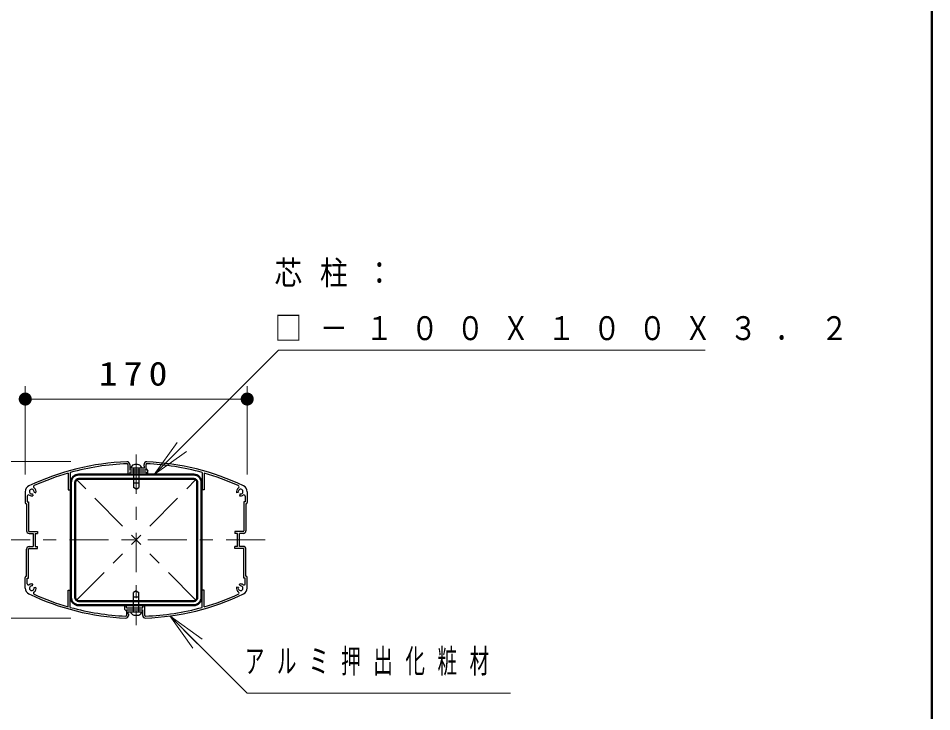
# Model space of a CAD drawing. Units: millimetres on the paper, with parts at other scales. Extents: x -385 to 0, y -10 to 267.
# Drawn here: x -70 to 0, y 43 to 96.1 of the extents above; entities that cross this region are included whole.
import ezdxf

# ---------------------------------------------------------------- set-up
doc = ezdxf.new("R2010")
doc.units = ezdxf.units.MM
doc.linetypes.add('USER2', pattern=[6, 3, -1, 1, -1])
doc.linetypes.add('USER3', pattern=[8, 3, -1, 1, -1, 1, -1])
doc.layers.add('LY_1', color=7, linetype='Continuous', lineweight=25)
doc.layers.add('LY_2', color=7, linetype='Continuous', lineweight=13)
doc.styles.add('ＭＳ ゴシック', font='')
doc.styles.get('ＭＳ ゴシック').set_extended_font_data('MS Gothic')

# ---------------------------------------------------------------- blocks, each defined once
blk = doc.blocks.new('filled_dot')
at = {"color": 0, "linetype": 'Continuous', "lineweight": -2, "const_width": 1.25}
blk.add_lwpolyline([(-0.625, 0, 1), (0.625, 0, 1)], format="xyb", close=True, dxfattribs=at)

msp = doc.modelspace()

# ---------------------------------------------------------------- linework, layer by layer
at = {"layer": 'LY_1', "lineweight": 13}
for p, q in [((-69.431, 61.169), (-69.431, 67.96)), ((-52.431, 61.169), (-52.431, 67.96)), ((-69.431, 66.96), (-52.431, 66.96)), ((-59.553, 61.169), (-57.786, 63.643)), ((-59.553, 61.169), (-57.432, 63.29)), ((-57.078, 62.936), (-59.553, 61.169)), ((-65.931, 62.169), (-82.809, 62.169)), ((-65.931, 50.169), (-82.809, 50.169)), ((-56.589, 47.868), (-58.357, 50.343)), ((-58.357, 50.343), (-55.882, 48.575)), ((-58.357, 50.343), (-56.235, 48.222))]:
    msp.add_line(p, q, dxfattribs=at)
at = {"layer": 'LY_1', "linetype": 'USER2', "lineweight": 13}
for p, q in [((-60.931, 62.701), (-60.931, 49.644)), ((-72.052, 56.169), (-50.775, 56.169))]:
    msp.add_line(p, q, dxfattribs=at)
at = {"layer": 'LY_1'}
for p, q in [((-61.581, 61.956), (-61.581, 61.219)), ((-61.431, 61.956), (-61.431, 61.519)), ((-61.401, 61.519), (-61.401, 61.669)), ((-60.301, 61.669), (-61.401, 61.669)), ((-61.331, 61.743), (-61.331, 61.669)), ((-61.131, 61.669), (-61.131, 60.184)), ((-60.838, 61.939), (-61.025, 61.939)), ((-60.731, 61.669), (-60.731, 60.184)), ((-60.531, 61.743), (-60.531, 61.669)), ((-60.331, 61.819), (-60.331, 61.952)), ((-60.301, 61.819), (-60.331, 61.819)), ((-60.301, 61.669), (-60.301, 61.819)), ((-60.181, 61.519), (-60.181, 61.952)), ((-60.181, 61.619), (-60.031, 61.469)), ((-60.181, 61.519), (-60.181, 61.619)), ((-66.131, 61.29), (-66.131, 60.019)), ((-65.981, 61.332), (-65.981, 60.019)), ((-61.431, 61.219), (-61.581, 61.219)), ((-60.181, 61.519), (-61.431, 61.519)), ((-61.431, 61.369), (-61.431, 61.219)), ((-60.181, 61.369), (-61.431, 61.369)), ((-60.181, 61.519), (-61.401, 61.519)), ((-60.181, 61.369), (-60.181, 61.219)), ((-60.031, 61.219), (-60.181, 61.219)), ((-60.031, 61.219), (-60.031, 61.469)), ((-55.881, 61.332), (-55.881, 60.019)), ((-55.731, 61.29), (-55.731, 60.019)), ((-60.731, 60.519), (-61.131, 60.519)), ((-60.931, 60.069), (-61.131, 60.184)), ((-60.931, 60.069), (-60.731, 60.184)), ((-69.431, 59.856), (-69.431, 59.038)), ((-69.281, 59.519), (-69.281, 59.088)), ((-68.885, 59.695), (-68.846, 59.55)), ((-68.757, 59.822), (-68.612, 59.783)), ((-66.131, 60.019), (-65.981, 60.019)), ((-55.731, 60.019), (-55.881, 60.019)), ((-53.105, 59.822), (-53.25, 59.783)), ((-52.978, 59.695), (-53.017, 59.55)), ((-52.581, 59.519), (-52.581, 59.088)), ((-52.431, 59.856), (-52.431, 59.038)), ((-69.331, 58.938), (-69.331, 56.869)), ((-69.281, 59.088), (-69.181, 59.088)), ((-69.181, 59.088), (-69.181, 56.869)), ((-52.581, 59.088), (-52.681, 59.088)), ((-52.681, 59.088), (-52.681, 56.869)), ((-52.531, 58.938), (-52.531, 56.869)), ((-69.131, 56.819), (-68.481, 56.819)), ((-68.481, 56.819), (-68.481, 56.669)), ((-53.381, 56.819), (-53.381, 56.669)), ((-52.731, 56.819), (-53.381, 56.819)), ((-69.131, 56.669), (-68.831, 56.669)), ((-68.831, 56.669), (-68.831, 55.669)), ((-68.681, 56.669), (-68.681, 55.669)), ((-68.681, 56.669), (-68.481, 56.669)), ((-53.181, 56.669), (-53.381, 56.669)), ((-53.181, 55.669), (-53.181, 56.669)), ((-52.731, 56.669), (-53.031, 56.669)), ((-53.031, 55.669), (-53.031, 56.669)), ((-69.331, 53.399), (-69.331, 55.469)), ((-69.181, 53.249), (-69.181, 55.469)), ((-69.131, 55.669), (-68.831, 55.669)), ((-69.131, 55.519), (-68.481, 55.519)), ((-68.681, 55.669), (-68.481, 55.669)), ((-68.481, 55.519), (-68.481, 55.669)), ((-53.381, 55.519), (-53.381, 55.669)), ((-53.181, 55.669), (-53.381, 55.669)), ((-52.731, 55.519), (-53.381, 55.519)), ((-52.731, 55.669), (-53.031, 55.669)), ((-52.681, 53.249), (-52.681, 55.469)), ((-52.531, 53.399), (-52.531, 55.469)), ((-69.431, 52.481), (-69.431, 53.299)), ((-69.281, 52.818), (-69.281, 53.249)), ((-69.281, 53.249), (-69.181, 53.249)), ((-52.581, 53.249), (-52.681, 53.249)), ((-52.581, 52.818), (-52.581, 53.249)), ((-52.431, 52.481), (-52.431, 53.299)), ((-68.885, 52.642), (-68.846, 52.787)), ((-68.757, 52.515), (-68.612, 52.554)), ((-53.105, 52.515), (-53.25, 52.554)), ((-52.978, 52.642), (-53.017, 52.787)), ((-66.131, 51.047), (-66.131, 52.319)), ((-66.131, 52.319), (-65.981, 52.319)), ((-65.981, 51.005), (-65.981, 52.319)), ((-60.931, 52.269), (-61.131, 52.153)), ((-61.131, 50.669), (-61.131, 52.153)), ((-61.131, 51.819), (-60.731, 51.819)), ((-60.931, 52.269), (-60.731, 52.153)), ((-60.731, 50.669), (-60.731, 52.153)), ((-55.881, 51.005), (-55.881, 52.319)), ((-55.731, 52.319), (-55.881, 52.319)), ((-55.731, 51.047), (-55.731, 52.319)), ((-61.831, 51.119), (-61.681, 51.119)), ((-61.831, 51.119), (-61.831, 50.869)), ((-61.681, 50.969), (-61.681, 51.119)), ((-60.431, 51.119), (-60.281, 51.119)), ((-60.431, 50.969), (-60.431, 51.119)), ((-60.281, 50.382), (-60.281, 51.119)), ((-61.681, 50.719), (-61.831, 50.869)), ((-61.681, 50.969), (-60.431, 50.969)), ((-61.681, 50.819), (-60.461, 50.819)), ((-61.681, 50.819), (-61.681, 50.385)), ((-61.681, 50.819), (-60.431, 50.819)), ((-61.681, 50.819), (-61.681, 50.719)), ((-61.561, 50.669), (-61.561, 50.519)), ((-61.561, 50.669), (-60.461, 50.669)), ((-61.561, 50.519), (-61.531, 50.519)), ((-61.531, 50.519), (-61.531, 50.385)), ((-61.331, 50.594), (-61.331, 50.669)), ((-61.025, 50.399), (-60.838, 50.399)), ((-60.531, 50.594), (-60.531, 50.669)), ((-60.461, 50.819), (-60.461, 50.669)), ((-60.431, 50.382), (-60.431, 50.819))]:
    msp.add_line(p, q, dxfattribs=at)
at = {"layer": 'LY_1', "color": 140, "lineweight": 50}
for p, q in [((-65.331, 61.169), (-56.531, 61.169)), ((-65.931, 60.569), (-65.931, 59.919)), ((-65.611, 60.569), (-65.611, 59.919)), ((-65.331, 60.849), (-56.531, 60.849)), ((-56.251, 60.569), (-56.251, 59.919)), ((-55.931, 60.569), (-55.931, 59.919)), ((-65.931, 59.919), (-65.931, 52.419)), ((-65.611, 59.919), (-65.611, 52.419)), ((-56.251, 59.919), (-56.251, 52.419)), ((-55.931, 59.919), (-55.931, 52.419)), ((-65.931, 52.419), (-65.931, 51.769)), ((-65.611, 52.419), (-65.611, 51.769)), ((-56.251, 52.419), (-56.251, 51.769)), ((-55.931, 52.419), (-55.931, 51.769)), ((-65.331, 51.489), (-56.531, 51.489)), ((-65.331, 51.169), (-56.531, 51.169))]:
    msp.add_line(p, q, dxfattribs=at)
at = {"layer": 'LY_1', "linetype": 'USER3', "lineweight": 13}
for p, q in [((-65.5, 51.545), (-56.362, 60.792)), ((-56.362, 51.545), (-65.5, 60.792))]:
    msp.add_line(p, q, dxfattribs=at)
at = {"layer": 'LY_1', "lineweight": 13}
for points in [[(-59.553, 61.169), (-50.024, 70.698), (-17.359, 70.698)], [(-58.357, 50.343), (-52.434, 44.421), (-32.271, 44.421)]]:
    msp.add_lwpolyline(points, dxfattribs=at)
at = {"layer": 'LY_1'}
for centre, radius, start, end in [((-60.931, 43.106), 19.062, 92.12677, 115.52955), ((-60.931, 43.106), 18.913, 92.12677, 105.48696), ((-61.631, 61.956), 0.2, 0, 92.12677), ((-61.631, 61.956), 0.05, 0, 92.12677), ((-61.025, 61.6), 0.338, 89.99999, 154.97479), ((-60.838, 61.6), 0.338, 25.02521, 90), ((-60.131, 61.952), 0.2, 87.56923, 180), ((-60.131, 61.952), 0.05, 87.56923, 180), ((-60.931, 43.106), 18.913, 74.51304, 87.56923), ((-60.931, 43.106), 19.062, 64.47045, 87.56923), ((-60.931, 43.106), 18.913, 105.95906, 114.41703), ((-60.931, 43.106), 18.913, 65.58297, 74.04094), ((-68.931, 59.856), 0.5, 115.52955, 180), ((-68.708, 60.236), 0.1, 114.41703, 238.70205), ((-53.155, 60.236), 0.1, 301.29796, 65.58298), ((-52.931, 59.856), 0.5, 359.99999, 64.47045), ((-69.181, 59.519), 0.1, 54.45126, 180), ((-68.931, 59.869), 0.33, 234.45126, 285), ((-68.931, 59.869), 0.18, 345, 285), ((-68.931, 59.869), 0.33, 345, 58.70204), ((-52.931, 59.869), 0.33, 121.29796, 195), ((-52.931, 59.869), 0.18, 255, 195.00001), ((-52.931, 59.869), 0.33, 255, 305.54874), ((-52.681, 59.519), 0.1, 360, 125.54874), ((-69.331, 59.038), 0.1, 180.00001, 270), ((-52.531, 59.038), 0.1, 270, 359.99999), ((-69.131, 56.869), 0.2, 179.99999, 270), ((-69.131, 56.869), 0.05, 179.99999, 270), ((-52.731, 56.869), 0.2, 270, 0), ((-52.731, 56.869), 0.05, 270, 0), ((-69.131, 55.469), 0.2, 90, 180), ((-69.131, 55.469), 0.05, 90, 180), ((-52.731, 55.469), 0.2, 359.99999, 90), ((-52.731, 55.469), 0.05, 359.99999, 90), ((-69.331, 53.299), 0.1, 90, 179.99999), ((-52.531, 53.299), 0.1, 0.00001, 90), ((-68.931, 52.481), 0.5, 179.99999, 244.47045), ((-69.181, 52.818), 0.1, 180, 305.54874), ((-68.931, 52.469), 0.33, 75, 125.54874), ((-68.931, 52.469), 0.18, 75, 15.00001), ((-68.931, 52.469), 0.33, 301.29796, 15), ((-52.931, 52.469), 0.33, 165, 238.70204), ((-52.931, 52.469), 0.18, 165, 105), ((-52.931, 52.469), 0.33, 54.45126, 105), ((-52.681, 52.818), 0.1, 234.45126, 0), ((-52.931, 52.481), 0.5, 295.52955, 0), ((-60.931, 69.231), 19.062, 244.47045, 267.56923), ((-68.708, 52.101), 0.1, 121.29796, 245.58298), ((-60.931, 69.231), 18.913, 245.58297, 254.04094), ((-60.931, 69.231), 19.062, 272.12677, 295.52955), ((-60.931, 69.231), 18.913, 285.95906, 294.41703), ((-53.155, 52.101), 0.1, 294.41703, 58.70205), ((-60.931, 69.231), 18.913, 254.51304, 267.56923), ((-61.731, 50.385), 0.2, 267.56923, 0), ((-61.731, 50.385), 0.05, 267.56923, 0), ((-61.025, 50.737), 0.338, 205.02521, 270), ((-60.838, 50.737), 0.338, 270, 334.97479), ((-60.231, 50.382), 0.2, 180, 272.12677), ((-60.231, 50.382), 0.05, 180, 272.12677), ((-60.931, 69.231), 18.913, 272.12677, 285.48696)]:
    msp.add_arc(centre, radius, start, end, dxfattribs=at)
at = {"layer": 'LY_1', "color": 140, "lineweight": 50}
for centre, radius, start, end in [((-65.331, 60.569), 0.6, 90, 180), ((-56.531, 60.569), 0.6, 0, 90), ((-65.331, 60.569), 0.28, 90, 180), ((-56.531, 60.569), 0.28, 0, 90), ((-65.331, 51.769), 0.6, 179.99999, 270), ((-65.331, 51.769), 0.28, 179.99999, 270), ((-56.531, 51.769), 0.6, 270, 0), ((-56.531, 51.769), 0.28, 270, 0)]:
    msp.add_arc(centre, radius, start, end, dxfattribs=at)
at = {"layer": 'LY_2', "lineweight": 50}
msp.add_line((0, 0), (0, 267), dxfattribs=at)

# ---------------------------------------------------------------- block references
at = {"layer": 'LY_1', "lineweight": 13, "xscale": 0.4, "yscale": 0.4}
msp.add_blockref('filled_dot', (-69.431, 66.96), dxfattribs=at)
at = {"layer": 'LY_1', "lineweight": 13, "xscale": 0.4, "yscale": 0.4, "rotation": 180}
msp.add_blockref('filled_dot', (-52.431, 66.96), dxfattribs=at)

# ---------------------------------------------------------------- texts
at = {"layer": 'LY_1', "char_height": 1.833, "style": 'ＭＳ ゴシック'}
for s, insert, attachment_point in [('\\T1.64;\\W0.85;芯柱：', (-50.343, 76.531), 4), ('\\T1.64;\\W0.85;□－１００Ｘ１００Ｘ３．２', (-50.343, 72.364), 4), ('\\T1.33;\\W1.15;170', (-60.931, 67.96), 8), ('\\T1.64;\\W0.6;アルミ押出化粧材', (-52.618, 46.796), 4)]:
    msp.add_mtext(s, dxfattribs=dict(at, insert=insert, attachment_point=attachment_point))

doc.saveas('drawing.dxf')
